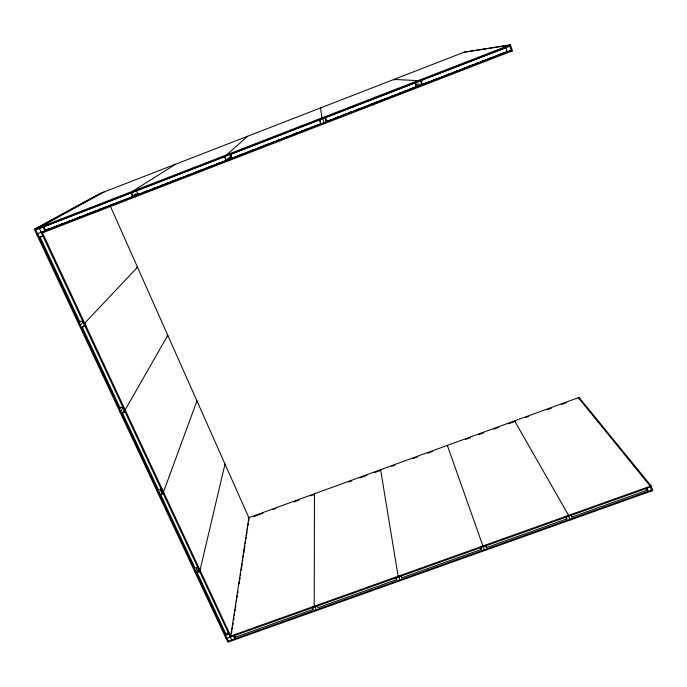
<?xml version="1.0" encoding="UTF-8"?>
<svg xmlns="http://www.w3.org/2000/svg" width="687" height="687" viewBox="0 0 687 687"><rect width="100%" height="100%" fill="white"/><g stroke="black" fill="none" stroke-linecap="round" stroke-linejoin="round"><path stroke-width="1.03" d="M315.548 605.771L315.865 610.786M234.138 635.114L235.16 637.313L313.049 609.506L312.413 606.604M235.246 636.686L234.945 638.816L233.58 635.887M231.579 633.594L231.897 631.482M232.223 629.361L232.541 627.248M232.867 625.136L233.185 623.015M233.674 619.837L233.992 617.725M234.319 615.612L234.636 613.491M234.954 611.378L235.28 609.257M235.598 607.145L235.924 605.032M236.405 601.855L236.732 599.742M237.049 597.621L237.376 595.509M237.693 593.388L238.011 591.275M239.145 583.864L239.462 581.752M239.789 579.639L240.107 577.518M240.433 575.405L240.751 573.284M241.231 570.116L242.202 563.769M242.52 561.648L242.846 559.536M243.164 557.415L243.49 555.302M243.808 553.181L244.933 545.779M245.259 543.666L245.577 541.545M245.903 539.432L246.221 537.311M246.547 535.199L247.028 532.021M247.346 529.909L247.672 527.788M247.99 525.675L248.316 523.563M248.634 521.442L248.96 519.329M230.755 636.033L248.849 517.672M225.929 633.208L225.585 635.312L228.9 634.135M225.01 464.026L200.02 570.201L199.17 570.502M228.307 632.933L225.834 633.818L197.203 572.657L198.268 568.201M196.808 567.591L195.804 571.721L194.962 572.031M196.946 400.899L163.497 491.978L162.639 492.296M198.423 566.869L195.065 568.089L160.749 494.795L162.295 490.621M161.084 488.543L159.195 493.567L158.328 493.884M161.943 488.732L158.508 490.003L122.501 413.076L124.648 409.332M123.454 406.902L120.766 411.522L119.882 411.857M85.188 324.127L82.311 327.218L120.148 408.044L120.706 407.099M83.325 322.203L79.486 325.655M42.783 235.839L40.035 236.903L79.838 321.928L80.525 321.207M230.428 154.197L231.725 158.276L230.823 155.15M231.682 156.705L228.634 159.624L229.029 160.586M136.49 190.737L138.139 194.524L226.083 160.466L230.875 155.958M137.494 190.351L224.795 156.378L226.358 160.208M247.706 136.215L226.676 154.807L227.071 155.777M138.139 194.524L138.68 194.163M138.327 193.631L134.798 195.967L135.21 196.911M131.123 197.092L133.115 196.319L131.466 192.549L43.916 226.616L45.651 230.343L132.557 196.688L137.589 193.365M133.888 195.065L135.665 193.897M135.811 190.479L133.141 192.18L132.728 191.226L175.563 164.227M42.5 232.816L45.265 231.227M49.249 228.282L44.827 230.806L43.092 227.079M104.072 191.982L39.889 227.217L40.318 228.153M248.196 517.912L579.012 397.421L651.147 485.889L652.65 490.604L227.852 642.199L34.35 229.364L99.804 193.64L464.421 52.066L510.475 44.801L512.408 50.864L41.581 233.168M100.517 193.365L35.269 229.003L228.333 641.169M34.35 229.364L510.475 44.801M230.171 154.438L319.24 119.778L320.717 123.815L231.725 158.276M421.955 84.449L420.581 80.499L505.297 47.807M35.707 229.939L509.823 46.192M46.458 229.879L49.447 228.719M51.439 227.947L53.431 227.174M55.424 226.409L58.412 225.25M60.404 224.477L62.397 223.704M67.378 221.781L71.362 220.235M76.343 218.303L80.327 216.766M85.308 214.833L87.301 214.061M89.293 213.288L92.273 212.137M94.265 211.364L96.257 210.591M98.25 209.818L101.238 208.659M103.23 207.886L105.223 207.122M110.203 205.19L114.188 203.644M143.66 192.231L147.645 190.694M152.626 188.762L156.61 187.216M161.591 185.284L163.583 184.52M165.576 183.747L168.564 182.587M170.556 181.815L172.549 181.042M174.541 180.269L177.538 179.118M179.53 178.345L181.523 177.572M186.503 175.64L189.492 174.481M195.469 172.171L198.457 171.011M200.449 170.239L202.442 169.466M207.422 167.534L211.407 165.996M216.388 164.064L220.381 162.518M237.968 155.709L241.953 154.163M249.931 151.08L253.915 149.534M258.905 147.602L260.897 146.829M262.889 146.056L265.878 144.897M267.87 144.124L269.862 143.351M271.863 142.578L274.852 141.428M276.844 140.655L278.836 139.882M283.825 137.95L287.81 136.404M292.791 134.472L296.784 132.935M301.765 131.002L303.757 130.229M305.758 129.457L308.746 128.297M310.739 127.524L312.731 126.751M314.723 125.979L317.72 124.819M330.395 119.916L326.402 121.462L324.942 117.563M335.385 117.984L339.369 116.438M344.359 114.506L346.36 113.733M348.352 112.96L351.34 111.801M357.326 109.482L360.323 108.323M369.305 104.845L372.294 103.685M374.286 102.913L376.287 102.14M381.276 100.208L385.261 98.662M390.25 96.73L394.244 95.184M399.233 93.252L401.225 92.479M403.217 91.706L406.215 90.547M408.207 89.774L410.208 89.001M412.2 88.228L415.188 87.069M423.956 83.677L427.958 82.131M432.956 80.19L436.958 78.636M445.966 75.149L448.963 73.99M453.97 72.049L457.971 70.503M462.969 68.563L464.97 67.79M466.971 67.017L469.977 65.858M471.978 65.076L473.978 64.303M475.979 63.53L478.976 62.362M480.977 61.59L482.978 60.817M487.985 58.876L491.986 57.33M499.99 54.23L503.992 52.684M326.437 121.599L416.494 86.717L415.12 82.758L324.968 117.692L326.437 121.599L325.732 118.327M415.687 83.917L422.282 84.484L507.581 51.448L506.989 51.516M37.459 233.666L511.111 50.237M36.969 234.954L37.897 234.593M39.202 237.384L42.886 235.959M136.816 267.466L137.512 267.2L83.986 323.938M79.838 321.928L82.534 320.906M82.998 326.488L85.677 325.466M82.311 327.218L85.901 325.853M167.113 335.6L167.8 335.342L125.163 409.881L124.287 410.208M120.148 408.044L123.66 406.73M123.05 412.114L125.678 411.135M122.501 413.076L125.128 412.097M161.187 493.627L162.896 493M160.749 494.795L164.184 493.532M254.087 516.461L263.035 513.206M272.971 509.582L275.951 508.5M293.847 501.982L298.819 500.17M310.739 495.825L313.727 494.743M348.79 481.973L351.796 480.874M359.816 477.954L366.832 475.404M374.853 472.484L379.859 470.655M391.813 466.301L394.802 465.219M412.715 458.693L417.696 456.881M427.649 453.257L432.621 451.445M465.623 439.422L470.647 437.593M478.676 434.673L483.691 432.844M493.73 429.186L498.753 427.357M508.784 423.707L513.807 421.878M525.761 417.524L528.75 416.434M546.68 409.907L551.652 408.095M561.614 404.463L566.595 402.651M197.521 571.309L199.196 570.699M197.203 572.657L200.561 571.438M225.791 637.811L226.616 637.51M229.93 636.334L651.147 485.889M226.959 638.249L650.52 486.989M396.536 578.274L396.751 579.622L318.047 607.72L317.076 605.496M400.882 575.569L401.801 577.819L481.338 549.428L480.891 548.149M485.58 545.315L486.439 547.608L566.818 518.908L566.011 516.59M571.283 515.868L571.979 517.071L647.008 490.286M227.509 641.469L651.525 490.132M463.673 52.358L509.496 45.179L511.429 51.242L509.333 51.499M509.239 51.259L512.408 50.864M416.236 81.521L418.323 81.65L417.979 80.654L393.986 79.417L394.261 80.173M415.463 85.214L419.705 85.635L420.049 86.622M416.494 86.717L415.154 83.72M651.31 488.955L652.65 490.604M646.046 488.861L648.047 491.377L647.042 488.234M567.977 515.499L570.356 519.973M566.14 517.706L566.818 518.908M39.399 228.505L231.639 639.992M42.062 231.88L231.098 636.772M232.464 639.7L232.807 640.43M110.324 206.04L249.115 518.273M130.908 192.901L132.557 196.688M312.078 607.282L313.049 609.506M314.242 607.076L314.466 493.773L314.715 494.382M398.271 577.071L380.615 469.676L380.864 470.294M399.8 580.833L398.803 575.869M224.52 156.627L226.083 160.466M395.832 577.372L396.751 579.622M480.471 547.144L481.338 549.428M447.555 446L447.323 445.382L483.193 546.74M322.126 118.937L320.511 107.945M323.963 123.832L322.838 117.786M484.627 550.562L483.279 546.792M485.984 546.328L486.439 547.608M514.812 421.509L514.589 420.882L569.016 516.092M420.908 80.508L422.282 84.484M571.172 514.743L571.979 517.071M579.012 397.421L579.648 399.319M578.54 398.297L578.334 397.67L650.271 486.198L651.783 490.922M505.907 47.712L507.195 51.748M401.569 576.47L401.801 577.819M320.357 119.684L320.717 123.815"/></g></svg>
